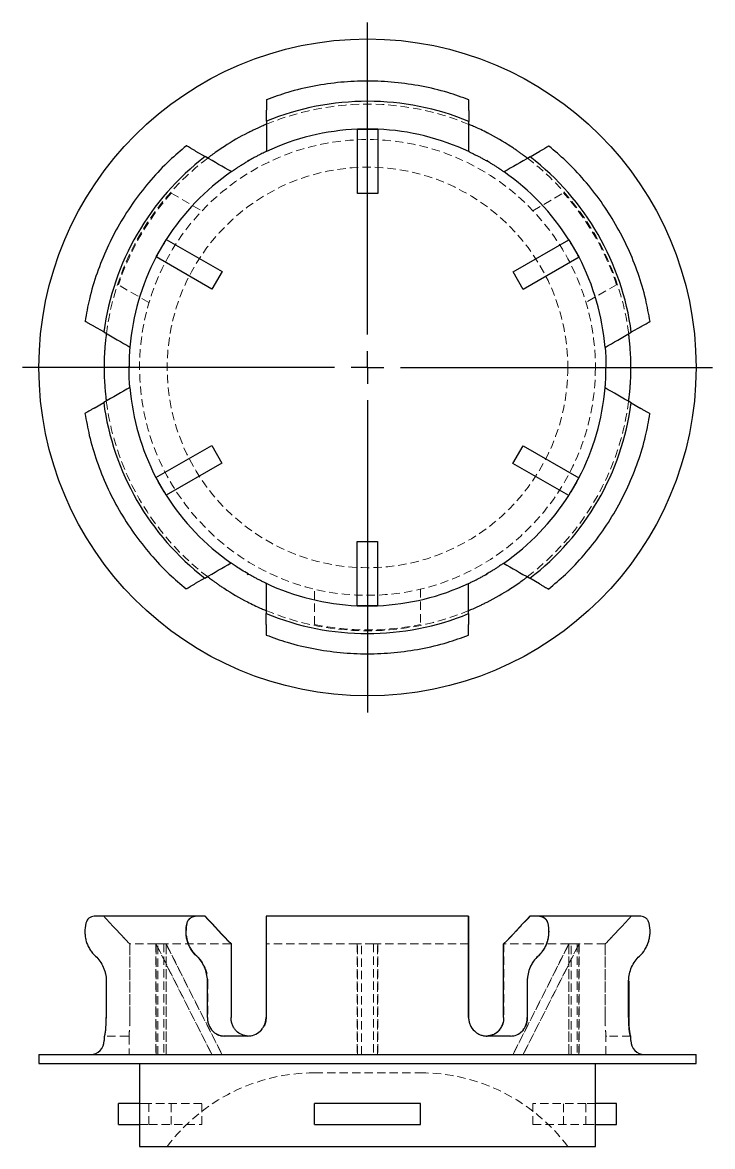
# Model space of a CAD drawing. Header units: millimetres. Extents: x 30 to 273, y 39 to 210.
# Drawn here: x 30.5 to 135.5, y 39.4 to 210.5 of the extents above; entities that cross this region are included whole.
import ezdxf

# ---------------------------------------------------------------- set-up
doc = ezdxf.new("R2010")
doc.units = ezdxf.units.MM
doc.linetypes.add('HIDDEN', pattern=[1.905, 1.27, -0.635])
doc.layers.add('10', color=7, linetype='Continuous')

# ---------------------------------------------------------------- blocks, each defined once
blk = doc.blocks.new('SW_CENTERMARKSYMBOL_0')
at = {"layer": '10', "color": 0}
for p, q in [((0, 5), (0, 52.5)), ((0, 0), (0, 2.5)), ((-5, 0), (-52.5, 0)), ((0, 0), (-2.5, 0)), ((0, 0), (0, -2.5)), ((0, 0), (2.5, 0)), ((5, 0), (52.5, 0)), ((0, -5), (0, -52.5))]:
    blk.add_line(p, q, dxfattribs=at)

msp = doc.modelspace()

# ---------------------------------------------------------------- linework, layer by layer
at = {"color": 7, "linetype": 'Continuous', "lineweight": 25}
for p, q in [((67.61, 195.46), (67.61, 197.14)), ((98.44, 197.12), (98.44, 195.44)), ((81.49, 194.26), (84.51, 194.26)), ((81.49, 184.47), (81.49, 194.26)), ((83.91, 194.28), (82.09, 194.28)), ((84.57, 194.26), (84.57, 184.47)), ((56.84, 190.93), (58.3, 190.09)), ((107.75, 190.06), (109.21, 190.9)), ((64.88, 189.45), (64.81, 189.57)), ((101.18, 189.42), (101.25, 189.54)), ((84.57, 184.47), (81.49, 184.47)), ((50.84, 174.82), (52.35, 177.44)), ((52.03, 176.93), (51.12, 175.35)), ((52.38, 177.49), (60.86, 172.6)), ((105.17, 172.55), (113.65, 177.44)), ((113.65, 177.44), (115.16, 174.82)), ((114.88, 175.35), (113.97, 176.93)), ((59.32, 169.93), (50.84, 174.82)), ((115.19, 174.77), (106.71, 169.88)), ((60.86, 172.6), (59.32, 169.93)), ((106.71, 169.88), (105.17, 172.55)), ((42.86, 163.41), (41.41, 164.25)), ((124.6, 164.19), (123.14, 163.35)), ((46.71, 158.03), (46.57, 158.03)), ((119.29, 157.97), (119.43, 157.97)), ((41.4, 151.81), (42.86, 152.65)), ((123.14, 152.59), (124.59, 151.75)), ((50.81, 141.23), (59.29, 146.12)), ((59.29, 146.12), (60.83, 143.45)), ((105.14, 143.4), (106.68, 146.07)), ((106.68, 146.07), (115.16, 141.18)), ((60.83, 143.45), (52.35, 138.56)), ((113.62, 138.51), (105.14, 143.4)), ((52.35, 138.56), (50.84, 141.18)), ((51.12, 140.65), (52.03, 139.07)), ((115.16, 141.18), (113.65, 138.56)), ((113.97, 139.07), (114.88, 140.65)), ((81.43, 131.53), (84.51, 131.53)), ((81.43, 121.74), (81.43, 131.53)), ((84.51, 131.53), (84.51, 121.74)), ((58.25, 125.94), (56.79, 125.1)), ((64.75, 126.46), (64.82, 126.58)), ((101.12, 126.55), (101.19, 126.43)), ((109.16, 125.07), (107.7, 125.91)), ((84.51, 121.74), (81.43, 121.74)), ((82.09, 121.72), (83.91, 121.72)), ((84.51, 121.74), (84.51, 121.74)), ((67.56, 118.88), (67.56, 120.56)), ((98.39, 120.54), (98.39, 118.86)), ((58.25, 74.47), (56.79, 74.47)), ((58.3, 74.47), (58.25, 74.47)), ((109.16, 74.47), (107.7, 74.47)), ((62.23, 70.26), (62.23, 59.05)), ((62.23, 70.26), (62.28, 70.26)), ((62.28, 59.05), (62.28, 70.26)), ((98.39, 70.26), (98.44, 70.26)), ((98.44, 59.05), (98.44, 70.26)), ((103.72, 59.05), (103.72, 70.26)), ((43.25, 64.65), (43.25, 59.05)), ((58.64, 59.05), (58.64, 64.65)), ((67.56, 64.65), (67.56, 59.05)), ((98.39, 59.05), (98.39, 64.65)), ((107.31, 64.65), (107.31, 59.05)), ((122.74, 59.05), (122.74, 64.65)), ((122.75, 64.65), (122.75, 59.05)), ((42.92, 56.25), (42.92, 55.55)), ((42.97, 56.25), (42.92, 56.25)), ((64.75, 56.25), (61.17, 56.25)), ((104.78, 56.25), (101.19, 56.25)), ((123.08, 56.25), (123.02, 56.25)), ((123.08, 55.55), (123.08, 56.25)), ((33, 53.45), (33, 52.05)), ((33, 53.45), (133, 53.45)), ((133, 52.05), (133, 53.45)), ((33, 52.05), (133, 52.05)), ((48.32, 52.05), (48.32, 39.43)), ((117.68, 39.43), (117.68, 52.05)), ((45.09, 42.78), (45.09, 45.98)), ((48.32, 45.98), (45.09, 45.98)), ((74.96, 42.78), (74.96, 45.98)), ((91.07, 45.98), (74.96, 45.98)), ((91.07, 42.78), (91.07, 45.98)), ((120.9, 45.98), (117.68, 45.98)), ((120.9, 42.78), (120.9, 45.98)), ((45.09, 42.78), (48.32, 42.78)), ((74.96, 42.78), (91.07, 42.78)), ((117.68, 42.78), (120.9, 42.78)), ((48.32, 39.43), (117.68, 39.43))]:
    msp.add_line(p, q, dxfattribs=at)
at = {"color": 7, "linetype": 'HIDDEN', "lineweight": 18}
for p, q in [((98.44, 197.53), (98.44, 196.87)), ((84.51, 194.26), (84.57, 194.26)), ((84.57, 194.26), (84.57, 194.26)), ((53.14, 184.53), (57.8, 181.83)), ((108.18, 181.86), (112.84, 184.55)), ((52.35, 177.44), (52.38, 177.49)), ((52.38, 177.49), (52.38, 177.49)), ((115.16, 174.82), (115.19, 174.77)), ((115.19, 174.77), (115.19, 174.77)), ((49.75, 167.87), (45.09, 170.57)), ((120.9, 170.59), (116.24, 167.9)), ((50.84, 141.18), (50.81, 141.23)), ((50.81, 141.23), (50.81, 141.23)), ((113.65, 138.56), (113.62, 138.51)), ((113.62, 138.51), (113.62, 138.51)), ((74.96, 118.88), (74.96, 124.26)), ((91.07, 124.27), (91.07, 118.89)), ((67.56, 118.47), (67.56, 119.13)), ((46.83, 59.05), (46.83, 70.26)), ((50.81, 70.26), (46.83, 70.26)), ((46.84, 70.26), (46.84, 59.05)), ((50.84, 70.26), (50.81, 70.26)), ((50.81, 70.26), (50.81, 70.26)), ((50.81, 70.26), (50.81, 70.26)), ((50.81, 70.26), (59.29, 53.45)), ((50.81, 70.26), (50.81, 53.45)), ((51.12, 70.26), (50.84, 70.26)), ((50.84, 53.45), (50.84, 70.26)), ((59.32, 53.45), (50.84, 70.26)), ((52.03, 70.26), (51.12, 70.26)), ((51.12, 53.45), (51.12, 70.26)), ((52.35, 70.26), (52.03, 70.26)), ((52.03, 70.26), (52.03, 53.45)), ((62.23, 70.26), (52.35, 70.26)), ((60.83, 53.45), (52.35, 70.26)), ((52.35, 53.45), (52.35, 70.26)), ((52.38, 70.26), (52.38, 70.26)), ((52.38, 70.26), (60.86, 53.45)), ((52.38, 70.26), (52.38, 70.26)), ((52.38, 70.26), (52.38, 53.45)), ((81.43, 70.26), (67.56, 70.26)), ((67.61, 70.26), (67.61, 59.05)), ((82.09, 70.26), (81.43, 70.26)), ((81.43, 70.26), (81.43, 53.45)), ((81.49, 53.45), (81.49, 70.26)), ((83.91, 70.26), (82.09, 70.26)), ((82.09, 53.45), (82.09, 70.26)), ((84.51, 70.26), (83.91, 70.26)), ((83.91, 70.26), (83.91, 53.45)), ((98.39, 70.26), (84.51, 70.26)), ((84.51, 53.45), (84.51, 70.26)), ((84.57, 70.26), (84.57, 70.26)), ((84.57, 70.26), (84.57, 53.45)), ((113.62, 70.26), (103.72, 70.26)), ((103.77, 70.26), (103.77, 59.05)), ((113.62, 70.26), (105.14, 53.45)), ((105.17, 53.45), (113.65, 70.26)), ((106.68, 53.45), (115.16, 70.26)), ((115.19, 70.26), (106.71, 53.45)), ((113.65, 70.26), (113.62, 70.26)), ((113.62, 70.26), (113.62, 70.26)), ((113.62, 70.26), (113.62, 70.26)), ((113.62, 70.26), (113.62, 70.26)), ((113.62, 70.26), (113.62, 53.45)), ((113.97, 70.26), (113.65, 70.26)), ((113.65, 53.45), (113.65, 70.26)), ((114.88, 70.26), (113.97, 70.26)), ((113.97, 53.45), (113.97, 70.26)), ((115.16, 70.26), (114.88, 70.26)), ((114.88, 70.26), (114.88, 53.45)), ((115.16, 53.45), (115.16, 70.26)), ((119.16, 70.26), (115.16, 70.26)), ((115.19, 70.26), (115.19, 53.45)), ((115.19, 70.26), (115.19, 70.26)), ((115.19, 70.26), (115.19, 70.26)), ((119.16, 70.26), (119.17, 70.26)), ((119.16, 70.26), (119.16, 59.05)), ((119.17, 59.05), (119.17, 70.26)), ((43.26, 59.05), (43.26, 64.65)), ((58.69, 64.65), (58.69, 59.05)), ((107.36, 59.05), (107.36, 64.65)), ((46.57, 56.25), (42.97, 56.25)), ((46.71, 56.25), (46.71, 53.45)), ((64.81, 56.25), (64.75, 56.25)), ((104.83, 56.25), (104.78, 56.25)), ((119.29, 53.45), (119.29, 56.26)), ((123.02, 56.25), (119.43, 56.25)), ((74.94, 50.65), (91.06, 50.65)), ((49.75, 45.98), (48.32, 45.98)), ((49.75, 45.98), (49.75, 42.78)), ((57.8, 45.98), (49.75, 45.98)), ((53.14, 42.78), (53.14, 45.98)), ((57.8, 42.78), (57.8, 45.98)), ((108.18, 45.98), (108.18, 42.78)), ((116.24, 45.98), (108.18, 45.98)), ((112.84, 42.78), (112.84, 45.98)), ((116.24, 42.78), (116.24, 45.98)), ((117.68, 45.98), (116.24, 45.98)), ((48.32, 42.78), (49.75, 42.78)), ((49.75, 42.78), (57.8, 42.78)), ((108.18, 42.78), (116.24, 42.78)), ((116.24, 42.78), (117.68, 42.78))]:
    msp.add_line(p, q, dxfattribs=at)
at = {"color": 7, "linetype": 'Continuous', "lineweight": 25}
msp.add_circle((83, 158), 50, dxfattribs=at)
at = {"color": 7, "linetype": 'HIDDEN', "lineweight": 18}
for radius in [34.68, 30.48]:
    msp.add_circle((83, 158), radius, dxfattribs=at)
at = {"color": 7, "linetype": 'Continuous', "lineweight": 25}
for centre, radius, start, end in [((83, 158), 40.5, 67.5854, 112.33), ((83, 158), 40.08, 116.9913, 122.9199), ((83, 158), 36.29, 92.3858, 115.0841), ((83, 158), 36.29, 91.4372, 92.3858), ((83, 158), 36.29, 88.5628, 91.4372), ((83, 158), 36.29, 87.6142, 88.5628), ((83, 158), 36.29, 87.5175, 87.6142), ((83, 158), 36.29, 64.8194, 87.5175), ((83, 158), 40.08, 56.9913, 62.9199), ((83, 158), 40.5, 127.5854, 172.33), ((83, 158), 40.5, 7.5854, 52.33), ((83, 158), 36.29, 124.8194, 147.5175), ((83, 158), 36.29, 32.3858, 55.0841), ((83, 158), 36.29, 148.5628, 151.4372), ((83, 158), 36.29, 147.6142, 148.5628), ((83, 158), 36.29, 147.5175, 147.6142), ((83, 158), 36.29, 31.4372, 32.3858), ((83, 158), 36.29, 28.5628, 31.4372), ((83, 158), 36.29, 152.3858, 175.0841), ((83, 158), 36.29, 151.4372, 152.3858), ((83, 158), 36.29, 27.6142, 28.5628), ((83, 158), 36.29, 27.5175, 27.6142), ((83, 158), 36.29, 4.8194, 27.5175), ((83, 158), 40.08, 176.9913, 182.9199), ((83, 158), 40.08, 356.9913, 2.9199), ((83, 158), 36.29, 184.8194, 207.5175), ((83, 158), 36.29, 332.3858, 355.0841), ((83, 158), 40.5, 187.5854, 232.33), ((83, 158), 40.5, 307.5854, 352.33), ((83, 158), 36.29, 207.5175, 207.6142), ((83, 158), 36.29, 207.6142, 208.5628), ((83, 158), 36.29, 208.5628, 211.4372), ((83, 158), 36.29, 328.5628, 331.4372), ((83, 158), 36.29, 331.4372, 332.3858), ((83, 158), 36.29, 211.4372, 212.3858), ((83, 158), 36.29, 327.6142, 328.5628), ((83, 158), 36.29, 212.3858, 235.0841), ((83, 158), 36.29, 304.8194, 327.5175), ((83, 158), 36.29, 327.5175, 327.6142), ((83, 158), 36.29, 244.8194, 267.5175), ((83, 158), 36.29, 272.3858, 295.0841), ((83, 158), 40.08, 236.9913, 242.9199), ((83, 158), 40.08, 296.9913, 302.9199), ((83, 158), 36.29, 267.5175, 268.5628), ((83, 158), 36.29, 268.5628, 271.4372), ((83, 158), 36.29, 271.4372, 272.3858), ((83, 158), 40.5, 247.5854, 292.33), ((40.82, 55.55), 2.1, 270, 0), ((125.18, 55.55), 2.1, 180, 270)]:
    msp.add_arc(centre, radius, start, end, dxfattribs=at)
at = {"color": 7, "linetype": 'HIDDEN', "lineweight": 18}
for centre, radius, start, end in [((83, 158), 39.94, 138.3823, 161.6614), ((83, 158), 39.94, 18.3823, 41.6614), ((83, 158), 39.94, 258.3823, 281.6614), ((64.81, 59.05), 2.8, 270, 271.4327), ((74.94, 22.62), 28.03, 90, 143.1301), ((91.06, 22.62), 28.03, 36.8699, 90)]:
    msp.add_arc(centre, radius, start, end, dxfattribs=at)
for centre, major_axis, start_param, end_param in [((46.57, 59.05), (5.61, 0), 4.712389, 4.737394), ((119.43, 59.05), (-5.61, 0), 1.545791, 1.570796)]:
    msp.add_ellipse(centre, major_axis=major_axis, ratio=0.5, start_param=start_param, end_param=end_param, dxfattribs=at)
at = {"color": 7, "linetype": 'Continuous', "lineweight": 25}
for points, knots in [([(98.44, 198.72), (97.37, 199.11), (95.01, 199.97), (91.22, 200.85), (87.14, 201.45), (83.03, 201.65), (78.93, 201.46), (74.85, 200.87), (71.06, 199.99), (68.69, 199.13), (67.62, 198.75)], [0, 0, 0, 0, 0.10824, 0.238896, 0.369621, 0.499953, 0.630036, 0.760471, 0.891331, 1, 1, 1, 1]), ([(67.61, 198.76), (67.61, 198.76), (67.61, 198.76), (67.61, 198.65), (67.61, 198.6)], [0, 0, 0, 0, 0.471663, 1, 1, 1, 1]), ([(67.61, 198.6), (67.61, 198.55), (67.61, 198.48), (67.61, 198.29), (67.61, 198.18), (67.61, 197.91), (67.61, 197.77), (67.61, 197.46), (67.61, 197.31), (67.61, 197.14)], [0, 0, 0, 0, 0.25, 0.25, 0.5, 0.5, 0.75, 0.75, 1, 1, 1, 1]), ([(98.44, 198.57), (98.44, 198.64), (98.44, 198.74), (98.44, 198.74), (98.44, 198.74)], [0, 0, 0, 0, 0.5771827, 1, 1, 1, 1]), ([(98.44, 197.12), (98.44, 197.28), (98.44, 197.44), (98.44, 197.75), (98.44, 197.89), (98.44, 198.28), (98.44, 198.49), (98.44, 198.57)], [0, 0, 0, 0, 0.25, 0.25, 0.5, 0.5, 1, 1, 1, 1]), ([(67.61, 195.01), (67.61, 195.01), (67.59, 195), (67.51, 194.97), (67.45, 194.94), (67.23, 194.84), (67, 194.75), (66.61, 194.57), (66.46, 194.51), (66.15, 194.37), (66, 194.29), (65.67, 194.14), (65.5, 194.05), (65.16, 193.89), (64.98, 193.8), (64.81, 193.71)], [0, 0, 0, 0, 0.125, 0.125, 0.25, 0.25, 0.5, 0.5, 0.625, 0.625, 0.75, 0.75, 0.875, 0.875, 1, 1, 1, 1]), ([(101.25, 193.68), (100.9, 193.86), (100.56, 194.03), (99.89, 194.35), (99.59, 194.49), (99.19, 194.67), (99.06, 194.72), (98.85, 194.81), (98.75, 194.85), (98.6, 194.92), (98.54, 194.94), (98.46, 194.98), (98.44, 194.98), (98.44, 194.98)], [0, 0, 0, 0, 0.25, 0.25, 0.5, 0.5, 0.625, 0.625, 0.75, 0.75, 0.875, 0.875, 1, 1, 1, 1]), ([(55.45, 191.73), (54.58, 191), (52.66, 189.39), (50, 186.55), (47.45, 183.32), (45.22, 179.85), (43.33, 176.19), (41.8, 172.38), (40.66, 168.65), (40.22, 166.18), (40.02, 165.05)], [0, 0, 0, 0, 0.108441, 0.238451, 0.369099, 0.499893, 0.630371, 0.760712, 0.8911, 1, 1, 1, 1]), ([(55.58, 191.66), (55.53, 191.69), (55.44, 191.74), (55.44, 191.74), (55.44, 191.74)], [0, 0, 0, 0, 0.5881601, 1, 1, 1, 1]), ([(56.84, 190.93), (56.7, 191.02), (56.56, 191.09), (56.3, 191.25), (56.17, 191.32), (55.83, 191.52), (55.66, 191.62), (55.58, 191.66)], [0, 0, 0, 0, 0.25, 0.25, 0.5, 0.5, 1, 1, 1, 1]), ([(61.22, 191.64), (60.89, 191.43), (60.58, 191.22), (59.97, 190.8), (59.7, 190.61), (59.34, 190.35), (59.23, 190.27), (59.04, 190.13), (58.96, 190.07), (58.83, 189.97), (58.78, 189.93), (58.71, 189.88), (58.69, 189.87), (58.69, 189.87)], [0, 0, 0, 0, 0.25, 0.25, 0.5, 0.5, 0.625, 0.625, 0.75, 0.75, 0.875, 0.875, 1, 1, 1, 1]), ([(107.36, 189.83), (107.36, 189.83), (107.34, 189.84), (107.27, 189.89), (107.22, 189.93), (107.02, 190.08), (106.83, 190.23), (106.47, 190.48), (106.34, 190.58), (106.07, 190.77), (105.93, 190.87), (105.63, 191.08), (105.47, 191.19), (105.16, 191.4), (105, 191.5), (104.83, 191.61)], [0, 0, 0, 0, 0.125, 0.125, 0.25, 0.25, 0.5, 0.5, 0.625, 0.625, 0.75, 0.75, 0.875, 0.875, 1, 1, 1, 1]), ([(110.46, 191.62), (110.42, 191.6), (110.36, 191.57), (110.2, 191.47), (110.1, 191.41), (109.87, 191.28), (109.75, 191.21), (109.48, 191.06), (109.35, 190.98), (109.21, 190.9)], [0, 0, 0, 0, 0.25, 0.25, 0.5, 0.5, 0.75, 0.75, 1, 1, 1, 1]), ([(110.61, 191.71), (110.61, 191.71), (110.61, 191.71), (110.51, 191.65), (110.46, 191.62)], [0, 0, 0, 0, 0.467909, 1, 1, 1, 1]), ([(125.99, 164.99), (125.79, 166.12), (125.35, 168.6), (124.22, 172.33), (122.7, 176.15), (120.81, 179.8), (118.59, 183.27), (116.04, 186.51), (113.39, 189.35), (111.47, 190.96), (110.6, 191.69)], [0, 0, 0, 0, 0.109016, 0.239727, 0.36971, 0.499935, 0.630798, 0.761434, 0.89153, 1, 1, 1, 1]), ([(67.61, 190.87), (67.61, 190.87), (67.59, 190.86), (67.52, 190.83), (67.46, 190.8), (67.23, 190.69), (67.01, 190.58), (66.62, 190.39), (66.48, 190.32), (66.18, 190.16), (66.03, 190.08), (65.71, 189.91), (65.54, 189.82), (65.21, 189.64), (65.05, 189.54), (64.88, 189.45)], [0, 0, 0, 0, 0.125, 0.125, 0.25, 0.25, 0.5, 0.5, 0.625, 0.625, 0.75, 0.75, 0.875, 0.875, 1, 1, 1, 1]), ([(98.44, 190.85), (98.44, 190.85), (98.46, 190.84), (98.54, 190.8), (98.6, 190.77), (98.82, 190.66), (99.04, 190.56), (99.43, 190.36), (99.58, 190.29), (99.87, 190.13), (100.03, 190.05), (100.35, 189.88), (100.51, 189.79), (100.84, 189.61), (101.01, 189.51), (101.18, 189.42)], [0, 0, 0, 0, 0.125, 0.125, 0.25, 0.25, 0.5, 0.5, 0.625, 0.625, 0.75, 0.75, 0.875, 0.875, 1, 1, 1, 1]), ([(62.28, 187.8), (62.28, 187.8), (62.29, 187.81), (62.36, 187.86), (62.42, 187.9), (62.62, 188.04), (62.83, 188.17), (63.19, 188.41), (63.33, 188.5), (63.61, 188.68), (63.75, 188.77), (64.06, 188.96), (64.22, 189.06), (64.55, 189.25), (64.71, 189.35), (64.88, 189.45)], [0, 0, 0, 0, 0.125, 0.125, 0.25, 0.25, 0.5, 0.5, 0.625, 0.625, 0.75, 0.75, 0.875, 0.875, 1, 1, 1, 1]), ([(103.77, 187.76), (103.77, 187.76), (103.76, 187.77), (103.69, 187.82), (103.63, 187.86), (103.43, 188), (103.23, 188.14), (102.86, 188.38), (102.73, 188.47), (102.45, 188.65), (102.3, 188.74), (101.99, 188.93), (101.83, 189.03), (101.51, 189.22), (101.34, 189.32), (101.18, 189.42)], [0, 0, 0, 0, 0.125, 0.125, 0.25, 0.25, 0.5, 0.5, 0.625, 0.625, 0.75, 0.75, 0.875, 0.875, 1, 1, 1, 1]), ([(40.01, 165.05), (40.01, 165.05), (40.01, 165.05), (40.1, 165), (40.15, 164.97)], [0, 0, 0, 0, 0.432121, 1, 1, 1, 1]), ([(40.15, 164.97), (40.19, 164.95), (40.25, 164.91), (40.41, 164.82), (40.51, 164.76), (40.74, 164.63), (40.87, 164.56), (41.13, 164.41), (41.27, 164.33), (41.41, 164.25)], [0, 0, 0, 0, 0.25, 0.25, 0.5, 0.5, 0.75, 0.75, 1, 1, 1, 1]), ([(124.6, 164.19), (124.74, 164.27), (124.88, 164.35), (125.14, 164.5), (125.27, 164.57), (125.61, 164.77), (125.78, 164.87), (125.86, 164.91)], [0, 0, 0, 0, 0.25, 0.25, 0.5, 0.5, 1, 1, 1, 1]), ([(125.86, 164.91), (125.91, 164.94), (126.01, 165), (126, 165), (126, 165)], [0, 0, 0, 0, 0.581612, 1, 1, 1, 1]), ([(43.26, 163.18), (43.26, 163.18), (43.25, 163.16), (43.24, 163.07), (43.24, 163.01), (43.21, 162.76), (43.18, 162.52), (43.13, 162.09), (43.11, 161.93), (43.08, 161.59), (43.07, 161.42), (43.04, 161.06), (43.02, 160.87), (43, 160.49), (42.99, 160.3), (42.98, 160.1)], [0, 0, 0, 0, 0.125, 0.125, 0.25, 0.25, 0.5, 0.5, 0.625, 0.625, 0.75, 0.75, 0.875, 0.875, 1, 1, 1, 1]), ([(123.03, 160.04), (123.01, 160.43), (122.98, 160.81), (122.92, 161.54), (122.89, 161.88), (122.85, 162.32), (122.83, 162.45), (122.8, 162.68), (122.79, 162.78), (122.77, 162.95), (122.76, 163.01), (122.75, 163.1), (122.75, 163.12), (122.75, 163.12)], [0, 0, 0, 0, 0.25, 0.25, 0.5, 0.5, 0.625, 0.625, 0.75, 0.75, 0.875, 0.875, 1, 1, 1, 1]), ([(46.84, 161.11), (46.84, 161.11), (46.84, 161.09), (46.83, 161), (46.82, 160.94), (46.8, 160.69), (46.79, 160.45), (46.76, 160.01), (46.75, 159.85), (46.74, 159.52), (46.73, 159.34), (46.72, 158.98), (46.71, 158.79), (46.71, 158.42), (46.71, 158.23), (46.71, 158.03)], [0, 0, 0, 0, 0.125, 0.125, 0.25, 0.25, 0.5, 0.5, 0.625, 0.625, 0.75, 0.75, 0.875, 0.875, 1, 1, 1, 1]), ([(119.17, 161.05), (119.17, 161.05), (119.17, 161.03), (119.18, 160.94), (119.18, 160.88), (119.2, 160.63), (119.22, 160.38), (119.24, 159.95), (119.25, 159.79), (119.27, 159.46), (119.27, 159.28), (119.28, 158.92), (119.29, 158.73), (119.29, 158.35), (119.29, 158.16), (119.29, 157.97)], [0, 0, 0, 0, 0.125, 0.125, 0.25, 0.25, 0.5, 0.5, 0.625, 0.625, 0.75, 0.75, 0.875, 0.875, 1, 1, 1, 1]), ([(46.83, 154.95), (46.83, 154.95), (46.83, 154.97), (46.82, 155.06), (46.82, 155.12), (46.8, 155.37), (46.78, 155.62), (46.76, 156.05), (46.75, 156.21), (46.73, 156.54), (46.73, 156.72), (46.72, 157.08), (46.71, 157.27), (46.71, 157.65), (46.71, 157.84), (46.71, 158.03)], [0, 0, 0, 0, 0.125, 0.125, 0.25, 0.25, 0.5, 0.5, 0.625, 0.625, 0.75, 0.75, 0.875, 0.875, 1, 1, 1, 1]), ([(119.16, 154.89), (119.16, 154.89), (119.16, 154.91), (119.17, 155), (119.18, 155.06), (119.2, 155.31), (119.21, 155.55), (119.24, 155.99), (119.25, 156.15), (119.26, 156.48), (119.27, 156.66), (119.28, 157.02), (119.29, 157.21), (119.29, 157.58), (119.29, 157.77), (119.29, 157.97)], [0, 0, 0, 0, 0.125, 0.125, 0.25, 0.25, 0.5, 0.5, 0.625, 0.625, 0.75, 0.75, 0.875, 0.875, 1, 1, 1, 1]), ([(42.97, 155.96), (42.99, 155.57), (43.02, 155.19), (43.08, 154.46), (43.11, 154.12), (43.15, 153.68), (43.17, 153.55), (43.2, 153.32), (43.21, 153.22), (43.23, 153.05), (43.24, 152.99), (43.25, 152.9), (43.25, 152.88), (43.25, 152.88)], [0, 0, 0, 0, 0.25, 0.25, 0.5, 0.5, 0.625, 0.625, 0.75, 0.75, 0.875, 0.875, 1, 1, 1, 1]), ([(122.74, 152.82), (122.74, 152.82), (122.75, 152.84), (122.76, 152.93), (122.76, 152.99), (122.79, 153.24), (122.82, 153.48), (122.87, 153.91), (122.89, 154.07), (122.92, 154.41), (122.93, 154.58), (122.96, 154.94), (122.98, 155.13), (123, 155.51), (123.01, 155.7), (123.02, 155.9)], [0, 0, 0, 0, 0.125, 0.125, 0.25, 0.25, 0.5, 0.5, 0.625, 0.625, 0.75, 0.75, 0.875, 0.875, 1, 1, 1, 1]), ([(40.14, 151.09), (40.09, 151.06), (40, 151), (40, 151), (40, 151.01)], [0, 0, 0, 0, 0.588127, 1, 1, 1, 1]), ([(40.01, 151.01), (40.21, 149.89), (40.65, 147.42), (41.77, 143.71), (43.29, 139.89), (45.17, 136.23), (47.4, 132.75), (49.95, 129.51), (52.61, 126.66), (54.53, 125.04), (55.41, 124.31)], [0, 0, 0, 0, 0.108318, 0.238336, 0.368449, 0.498865, 0.629797, 0.76081, 0.89129, 1, 1, 1, 1]), ([(41.4, 151.81), (41.26, 151.73), (41.12, 151.65), (40.86, 151.5), (40.73, 151.43), (40.39, 151.23), (40.22, 151.13), (40.14, 151.09)], [0, 0, 0, 0, 0.25, 0.25, 0.5, 0.5, 1, 1, 1, 1]), ([(110.55, 124.27), (111.42, 125), (113.34, 126.61), (116, 129.45), (118.55, 132.68), (120.78, 136.15), (122.67, 139.81), (124.2, 143.62), (125.34, 147.35), (125.78, 149.82), (125.98, 150.95)], [0, 0, 0, 0, 0.108518, 0.238545, 0.369153, 0.499895, 0.630336, 0.76066, 0.891056, 1, 1, 1, 1]), ([(125.85, 151.03), (125.81, 151.05), (125.75, 151.09), (125.59, 151.18), (125.49, 151.24), (125.26, 151.37), (125.13, 151.44), (124.87, 151.59), (124.73, 151.67), (124.59, 151.75)], [0, 0, 0, 0, 0.25, 0.25, 0.5, 0.5, 0.75, 0.75, 1, 1, 1, 1]), ([(125.99, 150.95), (125.99, 150.95), (125.99, 150.95), (125.9, 151), (125.85, 151.03)], [0, 0, 0, 0, 0.432119, 1, 1, 1, 1]), ([(64.82, 126.58), (64.49, 126.78), (64.17, 126.97), (63.55, 127.36), (63.27, 127.54), (62.9, 127.78), (62.79, 127.85), (62.59, 127.99), (62.51, 128.04), (62.37, 128.14), (62.32, 128.18), (62.24, 128.23), (62.23, 128.24), (62.23, 128.24)], [0, 0, 0, 0, 0.25, 0.25, 0.5, 0.5, 0.625, 0.625, 0.75, 0.75, 0.875, 0.875, 1, 1, 1, 1]), ([(103.72, 128.2), (103.72, 128.2), (103.71, 128.19), (103.64, 128.14), (103.58, 128.1), (103.38, 127.96), (103.17, 127.83), (102.81, 127.59), (102.67, 127.5), (102.39, 127.32), (102.25, 127.23), (101.94, 127.04), (101.78, 126.94), (101.45, 126.75), (101.29, 126.65), (101.12, 126.55)], [0, 0, 0, 0, 0.125, 0.125, 0.25, 0.25, 0.5, 0.5, 0.625, 0.625, 0.75, 0.75, 0.875, 0.875, 1, 1, 1, 1]), ([(55.54, 124.38), (55.58, 124.4), (55.64, 124.43), (55.8, 124.53), (55.9, 124.59), (56.13, 124.72), (56.25, 124.79), (56.52, 124.94), (56.65, 125.02), (56.79, 125.1)], [0, 0, 0, 0, 0.25, 0.25, 0.5, 0.5, 0.75, 0.75, 1, 1, 1, 1]), ([(58.64, 126.17), (58.64, 126.17), (58.66, 126.16), (58.73, 126.11), (58.78, 126.07), (58.98, 125.92), (59.17, 125.77), (59.53, 125.52), (59.66, 125.42), (59.93, 125.23), (60.07, 125.13), (60.37, 124.92), (60.53, 124.81), (60.84, 124.6), (61, 124.5), (61.17, 124.39)], [0, 0, 0, 0, 0.125, 0.125, 0.25, 0.25, 0.5, 0.5, 0.625, 0.625, 0.75, 0.75, 0.875, 0.875, 1, 1, 1, 1]), ([(67.56, 125.15), (67.56, 125.15), (67.54, 125.16), (67.46, 125.2), (67.4, 125.23), (67.18, 125.34), (66.96, 125.44), (66.57, 125.64), (66.42, 125.71), (66.13, 125.87), (65.97, 125.95), (65.65, 126.12), (65.49, 126.21), (65.16, 126.39), (64.99, 126.49), (64.82, 126.58)], [0, 0, 0, 0, 0.125, 0.125, 0.25, 0.25, 0.5, 0.5, 0.625, 0.625, 0.75, 0.75, 0.875, 0.875, 1, 1, 1, 1]), ([(98.39, 125.13), (98.39, 125.13), (98.41, 125.14), (98.48, 125.17), (98.54, 125.2), (98.77, 125.31), (98.99, 125.42), (99.38, 125.61), (99.52, 125.68), (99.82, 125.84), (99.97, 125.92), (100.29, 126.09), (100.46, 126.18), (100.79, 126.36), (100.95, 126.46), (101.12, 126.55)], [0, 0, 0, 0, 0.125, 0.125, 0.25, 0.25, 0.5, 0.5, 0.625, 0.625, 0.75, 0.75, 0.875, 0.875, 1, 1, 1, 1]), ([(104.78, 124.36), (105.11, 124.57), (105.42, 124.78), (106.03, 125.2), (106.3, 125.39), (106.66, 125.65), (106.77, 125.73), (106.96, 125.87), (107.04, 125.93), (107.17, 126.03), (107.22, 126.07), (107.29, 126.12), (107.31, 126.13), (107.31, 126.13)], [0, 0, 0, 0, 0.25, 0.25, 0.5, 0.5, 0.625, 0.625, 0.75, 0.75, 0.875, 0.875, 1, 1, 1, 1]), ([(109.16, 125.07), (109.3, 124.98), (109.44, 124.91), (109.7, 124.75), (109.83, 124.68), (110.17, 124.48), (110.34, 124.38), (110.42, 124.34)], [0, 0, 0, 0, 0.25, 0.25, 0.5, 0.5, 1, 1, 1, 1]), ([(55.4, 124.3), (55.4, 124.3), (55.39, 124.29), (55.48, 124.35), (55.54, 124.38)], [0, 0, 0, 0, 0.432198, 1, 1, 1, 1]), ([(110.42, 124.34), (110.47, 124.31), (110.56, 124.26), (110.56, 124.26), (110.56, 124.26)], [0, 0, 0, 0, 0.588158, 1, 1, 1, 1]), ([(64.75, 122.32), (65.1, 122.14), (65.44, 121.97), (66.11, 121.65), (66.41, 121.51), (66.81, 121.33), (66.94, 121.28), (67.15, 121.19), (67.25, 121.15), (67.4, 121.08), (67.46, 121.06), (67.54, 121.02), (67.56, 121.02), (67.56, 121.02)], [0, 0, 0, 0, 0.25, 0.25, 0.5, 0.5, 0.625, 0.625, 0.75, 0.75, 0.875, 0.875, 1, 1, 1, 1]), ([(98.39, 120.99), (98.39, 120.99), (98.41, 121), (98.49, 121.03), (98.55, 121.06), (98.77, 121.16), (99, 121.25), (99.39, 121.43), (99.54, 121.49), (99.85, 121.63), (100, 121.71), (100.33, 121.86), (100.5, 121.95), (100.84, 122.11), (101.02, 122.2), (101.19, 122.29)], [0, 0, 0, 0, 0.125, 0.125, 0.25, 0.25, 0.5, 0.5, 0.625, 0.625, 0.75, 0.75, 0.875, 0.875, 1, 1, 1, 1]), ([(67.56, 118.88), (67.56, 118.72), (67.56, 118.56), (67.56, 118.25), (67.56, 118.11), (67.56, 117.72), (67.56, 117.51), (67.56, 117.43)], [0, 0, 0, 0, 0.25, 0.25, 0.5, 0.5, 1, 1, 1, 1]), ([(98.39, 117.4), (98.39, 117.45), (98.39, 117.52), (98.39, 117.71), (98.39, 117.82), (98.39, 118.09), (98.39, 118.23), (98.39, 118.54), (98.39, 118.69), (98.39, 118.86)], [0, 0, 0, 0, 0.25, 0.25, 0.5, 0.5, 0.75, 0.75, 1, 1, 1, 1]), ([(67.56, 117.43), (67.56, 117.36), (67.56, 117.26), (67.56, 117.26), (67.56, 117.26)], [0, 0, 0, 0, 0.583551, 1, 1, 1, 1]), ([(67.56, 117.28), (68.63, 116.89), (70.99, 116.03), (74.78, 115.15), (78.85, 114.56), (82.96, 114.36), (87.07, 114.54), (91.14, 115.13), (94.94, 116.01), (97.31, 116.87), (98.38, 117.26)], [0, 0, 0, 0, 0.108332, 0.238768, 0.369308, 0.49975, 0.629939, 0.760279, 0.89113, 1, 1, 1, 1]), ([(98.39, 117.24), (98.39, 117.24), (98.39, 117.24), (98.39, 117.34), (98.39, 117.4)], [0, 0, 0, 0, 0.436469, 1, 1, 1, 1]), ([(41.4, 74.47), (41.26, 74.47), (41.12, 74.44), (40.86, 74.35), (40.73, 74.28), (40.39, 74.01), (40.22, 73.74), (40.14, 73.43)], [0, 0, 0, 0, 0.25, 0.25, 0.5, 0.5, 1, 1, 1, 1]), ([(56.79, 74.47), (52.68, 74.47), (49.19, 74.47), (43.93, 74.47), (42.17, 74.47), (41.4, 74.47)], [0, 0, 0, 0, 0.5, 0.5, 1, 1, 1, 1]), ([(55.54, 73.43), (55.58, 73.58), (55.64, 73.73), (55.8, 73.99), (55.9, 74.1), (56.13, 74.28), (56.25, 74.35), (56.52, 74.44), (56.65, 74.47), (56.79, 74.47)], [0, 0, 0, 0, 0.25, 0.25, 0.5, 0.5, 0.75, 0.75, 1, 1, 1, 1]), ([(98.39, 74.47), (93.49, 74.47), (88.23, 74.47), (77.71, 74.47), (72.45, 74.47), (67.56, 74.47)], [0, 0, 0, 0, 0.5, 0.5, 1, 1, 1, 1]), ([(67.56, 74.47), (67.56, 74.47), (67.56, 74.44), (67.56, 74.35), (67.56, 74.28), (67.56, 74.01), (67.56, 73.74), (67.56, 73.43)], [0, 0, 0, 0, 0.25, 0.25, 0.5, 0.5, 1, 1, 1, 1]), ([(98.39, 73.43), (98.39, 73.58), (98.39, 73.73), (98.39, 73.99), (98.39, 74.1), (98.39, 74.28), (98.39, 74.35), (98.39, 74.44), (98.39, 74.47), (98.39, 74.47)], [0, 0, 0, 0, 0.25, 0.25, 0.5, 0.5, 0.75, 0.75, 1, 1, 1, 1]), ([(109.16, 74.47), (109.3, 74.47), (109.44, 74.44), (109.7, 74.35), (109.83, 74.28), (110.17, 74.01), (110.34, 73.74), (110.42, 73.43)], [0, 0, 0, 0, 0.25, 0.25, 0.5, 0.5, 1, 1, 1, 1]), ([(124.59, 74.47), (123.81, 74.47), (122.04, 74.47), (116.78, 74.47), (113.28, 74.47), (109.16, 74.47)], [0, 0, 0, 0, 0.5, 0.5, 1, 1, 1, 1]), ([(125.85, 73.43), (125.81, 73.58), (125.75, 73.73), (125.59, 73.99), (125.49, 74.1), (125.26, 74.28), (125.13, 74.35), (124.87, 74.44), (124.73, 74.47), (124.59, 74.47)], [0, 0, 0, 0, 0.25, 0.25, 0.5, 0.5, 0.75, 0.75, 1, 1, 1, 1]), ([(40.14, 73.43), (40.03, 72.97), (39.98, 72.51), (40, 71.8), (40.02, 71.57), (40.09, 71.11), (40.14, 70.88), (40.27, 70.44), (40.35, 70.22), (40.54, 69.81), (40.65, 69.61), (40.88, 69.23), (41.02, 69.05), (41.3, 68.71), (41.45, 68.55), (41.61, 68.4)], [0, 0, 0, 0, 0.25, 0.25, 0.375, 0.375, 0.5, 0.5, 0.625, 0.625, 0.75, 0.75, 0.875, 0.875, 1, 1, 1, 1]), ([(57.01, 68.4), (56.69, 68.7), (56.4, 69.03), (56.04, 69.6), (55.94, 69.8), (55.75, 70.22), (55.67, 70.43), (55.54, 70.87), (55.49, 71.1), (55.41, 71.57), (55.39, 71.8), (55.37, 72.5), (55.42, 72.97), (55.54, 73.43)], [0, 0, 0, 0, 0.25, 0.25, 0.375, 0.375, 0.5, 0.5, 0.625, 0.625, 0.75, 0.75, 1, 1, 1, 1]), ([(67.56, 73.43), (67.56, 72.97), (67.56, 72.51), (67.56, 71.8), (67.56, 71.57), (67.56, 71.11), (67.56, 70.88), (67.56, 70.44), (67.56, 70.22), (67.56, 69.81), (67.56, 69.61), (67.56, 69.23), (67.56, 69.05), (67.56, 68.71), (67.56, 68.55), (67.56, 68.4)], [0, 0, 0, 0, 0.25, 0.25, 0.375, 0.375, 0.5, 0.5, 0.625, 0.625, 0.75, 0.75, 0.875, 0.875, 1, 1, 1, 1]), ([(98.39, 68.4), (98.39, 68.7), (98.39, 69.03), (98.39, 69.6), (98.39, 69.8), (98.39, 70.22), (98.39, 70.43), (98.39, 70.87), (98.39, 71.1), (98.39, 71.57), (98.39, 71.8), (98.39, 72.5), (98.39, 72.97), (98.39, 73.43)], [0, 0, 0, 0, 0.25, 0.25, 0.375, 0.375, 0.5, 0.5, 0.625, 0.625, 0.75, 0.75, 1, 1, 1, 1]), ([(110.42, 73.43), (110.53, 72.97), (110.58, 72.51), (110.56, 71.8), (110.54, 71.57), (110.47, 71.11), (110.42, 70.88), (110.29, 70.44), (110.21, 70.22), (110.02, 69.81), (109.91, 69.61), (109.67, 69.23), (109.54, 69.05), (109.26, 68.71), (109.11, 68.55), (108.95, 68.4)], [0, 0, 0, 0, 0.25, 0.25, 0.375, 0.375, 0.5, 0.5, 0.625, 0.625, 0.75, 0.75, 0.875, 0.875, 1, 1, 1, 1]), ([(124.38, 68.4), (124.7, 68.7), (124.98, 69.03), (125.34, 69.6), (125.45, 69.8), (125.64, 70.22), (125.72, 70.43), (125.85, 70.87), (125.9, 71.1), (125.97, 71.57), (125.99, 71.8), (126.01, 72.5), (125.96, 72.97), (125.85, 73.43)], [0, 0, 0, 0, 0.25, 0.25, 0.375, 0.375, 0.5, 0.5, 0.625, 0.625, 0.75, 0.75, 1, 1, 1, 1]), ([(41.61, 68.4), (41.86, 68.18), (42.09, 67.93), (42.49, 67.36), (42.66, 67.06), (42.87, 66.58), (42.94, 66.41), (43.05, 66.07), (43.1, 65.9), (43.21, 65.37), (43.25, 65.01), (43.25, 64.65)], [0, 0, 0, 0, 0.25, 0.25, 0.5, 0.5, 0.625, 0.625, 0.75, 0.75, 1, 1, 1, 1]), ([(58.64, 64.65), (58.64, 65.01), (58.6, 65.37), (58.45, 66.08), (58.34, 66.42), (58.06, 67.06), (57.88, 67.37), (57.48, 67.93), (57.26, 68.18), (57.01, 68.4)], [0, 0, 0, 0, 0.25, 0.25, 0.5, 0.5, 0.75, 0.75, 1, 1, 1, 1]), ([(67.56, 68.4), (67.56, 68.18), (67.56, 67.93), (67.56, 67.36), (67.56, 67.06), (67.56, 66.42), (67.56, 66.07), (67.56, 65.37), (67.56, 65.01), (67.56, 64.65)], [0, 0, 0, 0, 0.25, 0.25, 0.5, 0.5, 0.75, 0.75, 1, 1, 1, 1]), ([(98.39, 64.65), (98.39, 65.01), (98.39, 65.37), (98.39, 66.08), (98.39, 66.42), (98.39, 67.06), (98.39, 67.37), (98.39, 67.93), (98.39, 68.18), (98.39, 68.4)], [0, 0, 0, 0, 0.25, 0.25, 0.5, 0.5, 0.75, 0.75, 1, 1, 1, 1]), ([(108.95, 68.4), (108.7, 68.18), (108.47, 67.93), (108.07, 67.36), (107.9, 67.06), (107.61, 66.42), (107.5, 66.07), (107.35, 65.37), (107.31, 65.01), (107.31, 64.65)], [0, 0, 0, 0, 0.25, 0.25, 0.5, 0.5, 0.75, 0.75, 1, 1, 1, 1]), ([(122.74, 64.65), (122.74, 65.01), (122.78, 65.37), (122.94, 66.08), (123.05, 66.42), (123.33, 67.06), (123.51, 67.37), (123.91, 67.93), (124.13, 68.18), (124.38, 68.4)], [0, 0, 0, 0, 0.25, 0.25, 0.5, 0.5, 0.75, 0.75, 1, 1, 1, 1]), ([(42.97, 56.25), (42.99, 56.25), (43.02, 56.31), (43.08, 56.57), (43.11, 56.76), (43.15, 57.14), (43.17, 57.28), (43.2, 57.59), (43.21, 57.75), (43.23, 58.1), (43.24, 58.29), (43.25, 58.66), (43.25, 58.86), (43.25, 59.05)], [0, 0, 0, 0, 0.25, 0.25, 0.5, 0.5, 0.625, 0.625, 0.75, 0.75, 0.875, 0.875, 1, 1, 1, 1]), ([(58.64, 59.05), (58.64, 58.86), (58.66, 58.67), (58.73, 58.29), (58.78, 58.11), (58.98, 57.58), (59.17, 57.27), (59.53, 56.89), (59.66, 56.78), (59.93, 56.59), (60.07, 56.51), (60.37, 56.38), (60.53, 56.33), (60.84, 56.27), (61, 56.25), (61.17, 56.25)], [0, 0, 0, 0, 0.125, 0.125, 0.25, 0.25, 0.5, 0.5, 0.625, 0.625, 0.75, 0.75, 0.875, 0.875, 1, 1, 1, 1]), ([(64.82, 56.25), (64.49, 56.26), (64.17, 56.33), (63.55, 56.59), (63.27, 56.78), (62.9, 57.16), (62.79, 57.29), (62.59, 57.6), (62.51, 57.76), (62.37, 58.11), (62.32, 58.29), (62.24, 58.66), (62.23, 58.86), (62.23, 59.05)], [0, 0, 0, 0, 0.25, 0.25, 0.5, 0.5, 0.625, 0.625, 0.75, 0.75, 0.875, 0.875, 1, 1, 1, 1]), ([(64.75, 56.25), (65.1, 56.25), (65.44, 56.31), (66.11, 56.57), (66.41, 56.76), (66.81, 57.14), (66.94, 57.28), (67.15, 57.59), (67.25, 57.75), (67.4, 58.1), (67.46, 58.29), (67.54, 58.66), (67.56, 58.86), (67.56, 59.05)], [0, 0, 0, 0, 0.25, 0.25, 0.5, 0.5, 0.625, 0.625, 0.75, 0.75, 0.875, 0.875, 1, 1, 1, 1]), ([(98.39, 59.05), (98.39, 58.86), (98.41, 58.67), (98.49, 58.29), (98.55, 58.11), (98.77, 57.58), (99, 57.27), (99.39, 56.89), (99.54, 56.78), (99.85, 56.59), (100, 56.51), (100.33, 56.38), (100.5, 56.33), (100.84, 56.27), (101.02, 56.25), (101.19, 56.25)], [0, 0, 0, 0, 0.125, 0.125, 0.25, 0.25, 0.5, 0.5, 0.625, 0.625, 0.75, 0.75, 0.875, 0.875, 1, 1, 1, 1]), ([(103.72, 59.05), (103.72, 58.86), (103.71, 58.67), (103.64, 58.29), (103.58, 58.11), (103.38, 57.59), (103.17, 57.28), (102.81, 56.91), (102.67, 56.79), (102.39, 56.6), (102.25, 56.52), (101.94, 56.39), (101.78, 56.34), (101.45, 56.27), (101.29, 56.26), (101.12, 56.25)], [0, 0, 0, 0, 0.125, 0.125, 0.25, 0.25, 0.5, 0.5, 0.625, 0.625, 0.75, 0.75, 0.875, 0.875, 1, 1, 1, 1]), ([(104.78, 56.25), (105.11, 56.25), (105.42, 56.31), (106.03, 56.57), (106.3, 56.76), (106.66, 57.14), (106.77, 57.28), (106.96, 57.59), (107.04, 57.75), (107.17, 58.1), (107.22, 58.29), (107.29, 58.66), (107.31, 58.86), (107.31, 59.05)], [0, 0, 0, 0, 0.25, 0.25, 0.5, 0.5, 0.625, 0.625, 0.75, 0.75, 0.875, 0.875, 1, 1, 1, 1]), ([(122.74, 59.05), (122.74, 58.86), (122.75, 58.67), (122.76, 58.29), (122.76, 58.11), (122.79, 57.58), (122.82, 57.27), (122.87, 56.89), (122.89, 56.78), (122.92, 56.59), (122.93, 56.51), (122.96, 56.38), (122.98, 56.33), (123, 56.27), (123.01, 56.25), (123.02, 56.25)], [0, 0, 0, 0, 0.125, 0.125, 0.25, 0.25, 0.5, 0.5, 0.625, 0.625, 0.75, 0.75, 0.875, 0.875, 1, 1, 1, 1]), ([(123.03, 56.25), (123.01, 56.25), (122.98, 56.31), (122.92, 56.57), (122.89, 56.76), (122.85, 57.14), (122.83, 57.28), (122.8, 57.59), (122.79, 57.75), (122.77, 58.1), (122.76, 58.29), (122.75, 58.66), (122.75, 58.86), (122.75, 59.05)], [0, 0, 0, 0, 0.25, 0.25, 0.5, 0.5, 0.625, 0.625, 0.75, 0.75, 0.875, 0.875, 1, 1, 1, 1])]:
    msp.add_open_spline(points, degree=3, knots=knots, dxfattribs=at)
at = {"color": 7, "linetype": 'HIDDEN', "lineweight": 18}
for points, knots in [([(98.44, 194.98), (94.27, 196.73), (83.84, 199.13), (73.18, 197.32), (67.61, 195.01)], [-1.9663294, -1.9663294, -1.9663294, -1.9663294, -1.6279378, -1.176749, -1.176749, -1.176749, -1.176749]), ([(67.61, 196.9), (67.61, 197.11), (67.61, 197.34), (67.61, 197.51), (67.61, 197.51)], [0, 0, 0, 0, 0.973695, 1, 1, 1, 1]), ([(58.69, 189.87), (55.1, 187.12), (47.8, 179.3), (44.04, 169.16), (43.26, 163.18)], [-0.9191369, -0.9191369, -0.9191369, -0.9191369, -0.5807454, -0.1295566, -0.1295566, -0.1295566, -0.1295566]), ([(122.75, 163.12), (122.17, 167.6), (119.04, 177.84), (112.14, 186.17), (107.36, 189.83)], [-3.0135208, -3.0135208, -3.0135208, -3.0135208, -2.6751294, -2.2239408, -2.2239408, -2.2239408, -2.2239408]), ([(43.25, 152.88), (43.83, 148.4), (46.96, 138.16), (53.86, 129.83), (58.64, 126.17)], [-6.15512, -6.15512, -6.15512, -6.15512, -5.8167218, -5.3655243, -5.3655243, -5.3655243, -5.3655243]), ([(107.31, 126.13), (112.1, 129.79), (119.01, 138.11), (122.16, 148.34), (122.74, 152.82)], [-4.0607199, -4.0607199, -4.0607199, -4.0607199, -3.6095313, -3.2711399, -3.2711399, -3.2711399, -3.2711399]), ([(67.56, 121.02), (71.73, 119.27), (82.16, 116.87), (92.82, 118.68), (98.39, 120.99)], [-5.1079135, -5.1079135, -5.1079135, -5.1079135, -4.7695218, -4.3183329, -4.3183329, -4.3183329, -4.3183329]), ([(67.56, 119.13), (67.56, 119.39), (67.56, 119.63), (67.56, 120.06), (67.56, 120.25), (67.56, 120.41)], [0, 0, 0, 0, 0.5, 0.5, 1, 1, 1, 1]), ([(98.39, 119.1), (98.39, 118.89), (98.39, 118.66), (98.39, 118.49), (98.39, 118.49)], [0, 0, 0, 0, 0.9669436, 1, 1, 1, 1]), ([(56.84, 74.47), (56.7, 74.47), (56.56, 74.44), (56.3, 74.35), (56.17, 74.28), (55.83, 74.01), (55.66, 73.74), (55.58, 73.43)], [0, 0, 0, 0, 0.25, 0.25, 0.5, 0.5, 1, 1, 1, 1]), ([(110.46, 73.43), (110.42, 73.58), (110.36, 73.73), (110.2, 73.99), (110.1, 74.1), (109.87, 74.28), (109.75, 74.35), (109.48, 74.44), (109.35, 74.47), (109.21, 74.47)], [0, 0, 0, 0, 0.25, 0.25, 0.5, 0.5, 0.75, 0.75, 1, 1, 1, 1]), ([(55.58, 73.43), (55.47, 72.97), (55.42, 72.51), (55.44, 71.8), (55.46, 71.57), (55.53, 71.11), (55.58, 70.88), (55.71, 70.44), (55.79, 70.22), (55.98, 69.81), (56.09, 69.61), (56.33, 69.23), (56.46, 69.05), (56.74, 68.71), (56.89, 68.55), (57.05, 68.4)], [0, 0, 0, 0, 0.25, 0.25, 0.375, 0.375, 0.5, 0.5, 0.625, 0.625, 0.75, 0.75, 0.875, 0.875, 1, 1, 1, 1]), ([(108.99, 68.4), (109.31, 68.7), (109.6, 69.03), (109.95, 69.6), (110.06, 69.81), (110.25, 70.22), (110.33, 70.43), (110.46, 70.87), (110.52, 71.1), (110.59, 71.57), (110.61, 71.8), (110.63, 72.5), (110.58, 72.97), (110.46, 73.43)], [0, 0, 0, 0, 0.25, 0.25, 0.375, 0.375, 0.5, 0.5, 0.625, 0.625, 0.75, 0.75, 1, 1, 1, 1]), ([(57.05, 68.4), (57.3, 68.18), (57.53, 67.93), (57.93, 67.36), (58.1, 67.06), (58.39, 66.42), (58.5, 66.07), (58.65, 65.37), (58.69, 65.01), (58.69, 64.65)], [0, 0, 0, 0, 0.25, 0.25, 0.5, 0.5, 0.75, 0.75, 1, 1, 1, 1]), ([(107.36, 64.65), (107.36, 65.01), (107.4, 65.37), (107.55, 66.08), (107.66, 66.42), (107.94, 67.06), (108.12, 67.37), (108.52, 67.93), (108.74, 68.18), (108.99, 68.4)], [0, 0, 0, 0, 0.25, 0.25, 0.5, 0.5, 0.75, 0.75, 1, 1, 1, 1]), ([(43.26, 59.05), (43.26, 58.86), (43.25, 58.67), (43.24, 58.29), (43.24, 58.11), (43.21, 57.58), (43.18, 57.27), (43.13, 56.89), (43.11, 56.78), (43.08, 56.59), (43.07, 56.51), (43.04, 56.38), (43.02, 56.33), (43, 56.27), (42.99, 56.25), (42.98, 56.25)], [0, 0, 0, 0, 0.125, 0.125, 0.25, 0.25, 0.5, 0.5, 0.625, 0.625, 0.75, 0.75, 0.875, 0.875, 1, 1, 1, 1]), ([(46.83, 59.05), (46.83, 58.86), (46.83, 58.67), (46.82, 58.29), (46.82, 58.11), (46.8, 57.59), (46.78, 57.28), (46.76, 56.91), (46.75, 56.79), (46.73, 56.6), (46.73, 56.52), (46.72, 56.39), (46.71, 56.34), (46.71, 56.27), (46.71, 56.26), (46.71, 56.25)], [0, 0, 0, 0, 0.125, 0.125, 0.25, 0.25, 0.5, 0.5, 0.625, 0.625, 0.75, 0.75, 0.875, 0.875, 1, 1, 1, 1]), ([(46.84, 59.05), (46.84, 58.86), (46.84, 58.67), (46.83, 58.3), (46.82, 58.11), (46.8, 57.59), (46.79, 57.28), (46.76, 56.91), (46.75, 56.79), (46.74, 56.6), (46.73, 56.52), (46.72, 56.39), (46.71, 56.34), (46.71, 56.27), (46.71, 56.26), (46.71, 56.25)], [0, 0, 0, 0, 0.125, 0.125, 0.25, 0.25, 0.5, 0.5, 0.625, 0.625, 0.75, 0.75, 0.875, 0.875, 1, 1, 1, 1]), ([(61.22, 56.25), (60.89, 56.25), (60.58, 56.31), (59.97, 56.57), (59.7, 56.76), (59.34, 57.14), (59.23, 57.28), (59.04, 57.59), (58.96, 57.75), (58.83, 58.1), (58.78, 58.29), (58.71, 58.66), (58.69, 58.86), (58.69, 59.05)], [0, 0, 0, 0, 0.25, 0.25, 0.5, 0.5, 0.625, 0.625, 0.75, 0.75, 0.875, 0.875, 1, 1, 1, 1]), ([(67.61, 59.05), (67.61, 58.86), (67.59, 58.67), (67.52, 58.3), (67.46, 58.11), (67.23, 57.59), (67.01, 57.28), (66.62, 56.91), (66.48, 56.79), (66.18, 56.6), (66.03, 56.52), (65.71, 56.39), (65.54, 56.34), (65.21, 56.27), (65.05, 56.26), (64.88, 56.25)], [0, 0, 0, 0, 0.125, 0.125, 0.25, 0.25, 0.5, 0.5, 0.625, 0.625, 0.75, 0.75, 0.875, 0.875, 1, 1, 1, 1]), ([(103.77, 59.05), (103.77, 58.86), (103.76, 58.67), (103.69, 58.3), (103.63, 58.11), (103.43, 57.59), (103.23, 57.28), (102.86, 56.91), (102.73, 56.79), (102.45, 56.6), (102.3, 56.52), (101.99, 56.39), (101.83, 56.34), (101.51, 56.27), (101.34, 56.26), (101.18, 56.25)], [0, 0, 0, 0, 0.125, 0.125, 0.25, 0.25, 0.5, 0.5, 0.625, 0.625, 0.75, 0.75, 0.875, 0.875, 1, 1, 1, 1]), ([(107.36, 59.05), (107.36, 58.86), (107.34, 58.67), (107.27, 58.29), (107.22, 58.11), (107.02, 57.58), (106.83, 57.27), (106.47, 56.89), (106.34, 56.78), (106.07, 56.59), (105.93, 56.51), (105.63, 56.38), (105.47, 56.33), (105.16, 56.27), (105, 56.25), (104.83, 56.25)], [0, 0, 0, 0, 0.125, 0.125, 0.25, 0.25, 0.5, 0.5, 0.625, 0.625, 0.75, 0.75, 0.875, 0.875, 1, 1, 1, 1]), ([(119.16, 59.05), (119.16, 58.86), (119.16, 58.67), (119.17, 58.3), (119.18, 58.11), (119.2, 57.59), (119.21, 57.28), (119.24, 56.91), (119.25, 56.79), (119.26, 56.6), (119.27, 56.52), (119.28, 56.39), (119.29, 56.34), (119.29, 56.27), (119.29, 56.26), (119.29, 56.25)], [0, 0, 0, 0, 0.125, 0.125, 0.25, 0.25, 0.5, 0.5, 0.625, 0.625, 0.75, 0.75, 0.875, 0.875, 1, 1, 1, 1]), ([(119.17, 59.05), (119.17, 58.86), (119.17, 58.67), (119.18, 58.29), (119.18, 58.11), (119.2, 57.59), (119.22, 57.28), (119.24, 56.91), (119.25, 56.79), (119.27, 56.6), (119.27, 56.52), (119.28, 56.39), (119.29, 56.34), (119.29, 56.27), (119.29, 56.26), (119.29, 56.25)], [0, 0, 0, 0, 0.125, 0.125, 0.25, 0.25, 0.5, 0.5, 0.625, 0.625, 0.75, 0.75, 0.875, 0.875, 1, 1, 1, 1])]:
    msp.add_open_spline(points, degree=3, knots=knots, dxfattribs=at)
for points in [[(67.61, 195.84), (67.61, 196.13), (67.61, 196.48), (67.61, 196.9)], [(98.44, 196.87), (98.44, 196.56), (98.44, 196.28), (98.44, 196.03)], [(98.39, 120.16), (98.39, 119.87), (98.39, 119.52), (98.39, 119.1)], [(46.83, 70.26), (45.59, 71.57), (44.27, 72.96), (42.86, 74.47)], [(42.86, 74.47), (44.27, 72.96), (45.59, 71.57), (46.84, 70.26)], [(67.61, 74.47), (67.61, 72.96), (67.61, 71.57), (67.61, 70.26)], [(107.75, 74.47), (106.34, 72.96), (105.02, 71.57), (103.77, 70.26)], [(123.14, 74.47), (121.73, 72.96), (120.41, 71.57), (119.16, 70.26)], [(119.17, 70.26), (120.41, 71.57), (121.73, 72.96), (123.14, 74.47)]]:
    msp.add_open_spline(points, degree=3, dxfattribs=at)
at = {"color": 7, "linetype": 'Continuous', "lineweight": 25}
for points in [[(67.61, 195.46), (67.61, 193.83), (67.61, 192.31), (67.61, 190.87)], [(98.44, 190.85), (98.44, 192.29), (98.44, 193.81), (98.44, 195.44)], [(62.28, 187.8), (61.03, 188.52), (59.71, 189.28), (58.3, 190.09)], [(107.75, 190.06), (106.34, 189.24), (105.02, 188.48), (103.77, 187.76)], [(42.86, 163.41), (44.27, 162.59), (45.59, 161.83), (46.84, 161.11)], [(119.17, 161.05), (120.41, 161.77), (121.73, 162.53), (123.14, 163.35)], [(46.83, 154.95), (45.59, 154.23), (44.27, 153.47), (42.86, 152.65)], [(123.14, 152.59), (121.73, 153.41), (120.41, 154.17), (119.16, 154.89)], [(58.25, 125.94), (59.66, 126.76), (60.98, 127.52), (62.23, 128.24)], [(103.72, 128.2), (104.97, 127.48), (106.29, 126.72), (107.7, 125.91)], [(67.56, 125.15), (67.56, 123.71), (67.56, 122.19), (67.56, 120.56)], [(98.39, 120.54), (98.39, 122.17), (98.39, 123.69), (98.39, 125.13)], [(58.25, 74.47), (59.66, 72.96), (60.98, 71.57), (62.23, 70.26)], [(62.28, 70.26), (61.03, 71.57), (59.71, 72.96), (58.3, 74.47)], [(98.44, 70.26), (98.44, 71.57), (98.44, 72.96), (98.44, 74.47)], [(103.72, 70.26), (104.97, 71.57), (106.29, 72.96), (107.7, 74.47)]]:
    msp.add_open_spline(points, degree=3, dxfattribs=at)

# ---------------------------------------------------------------- block references
at = {"layer": '10'}
msp.add_blockref('SW_CENTERMARKSYMBOL_0', (83, 158), dxfattribs=at)

doc.saveas('drawing.dxf')
